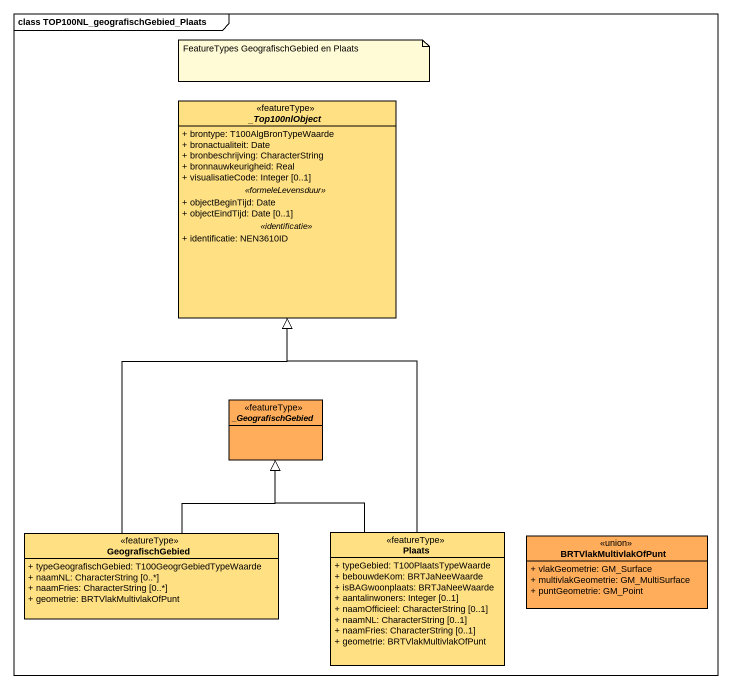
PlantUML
@startuml
mainframe class TOP100NL_geografischGebied_Plaats
hide circle
hide empty members
skinparam classAttributeIconSize 0
abstract class "_Top100nlObject" as Top100nlObject <<featureType>> #FFE083 {
  + brontype: T100AlgBronTypeWaarde
  + bronactualiteit: Date
  + bronbeschrijving: CharacterString
  + bronnauwkeurigheid: Real
  + visualisatieCode: Integer [0..1]
  .. <<formeleLevensduur>> ..
  + objectBeginTijd: Date
  + objectEindTijd: Date [0..1]
  .. <<identificatie>> ..
  + identificatie: NEN3610ID
}
abstract class "_GeografischGebied" as GeografischGebied <<featureType>> #FFAD5B
class "GeografischGebied" as GeografischGebied_2 <<featureType>> #FFE083 {
  + typeGeografischGebied: T100GeogrGebiedTypeWaarde
  + naamNL: CharacterString [0..*]
  + naamFries: CharacterString [0..*]
  + geometrie: BRTVlakMultivlakOfPunt
}
class Plaats <<featureType>> #FFE083 {
  + typeGebied: T100PlaatsTypeWaarde
  + bebouwdeKom: BRTJaNeeWaarde
  + isBAGwoonplaats: BRTJaNeeWaarde
  + aantalinwoners: Integer [0..1]
  + naamOfficieel: CharacterString [0..1]
  + naamNL: CharacterString [0..1]
  + naamFries: CharacterString [0..1]
  + geometrie: BRTVlakMultivlakOfPunt
}
class BRTVlakMultivlakOfPunt <<union>> #FFAD5B {
  + vlakGeometrie: GM_Surface
  + multivlakGeometrie: GM_MultiSurface
  + puntGeometrie: GM_Point
}
GeografischGebied_2 -up-|> Top100nlObject
GeografischGebied_2 -up-|> GeografischGebied
Plaats -up-|> Top100nlObject
Plaats -up-|> GeografischGebied
note as N1
  FeatureTypes GeografischGebied en Plaats
end note
@enduml
